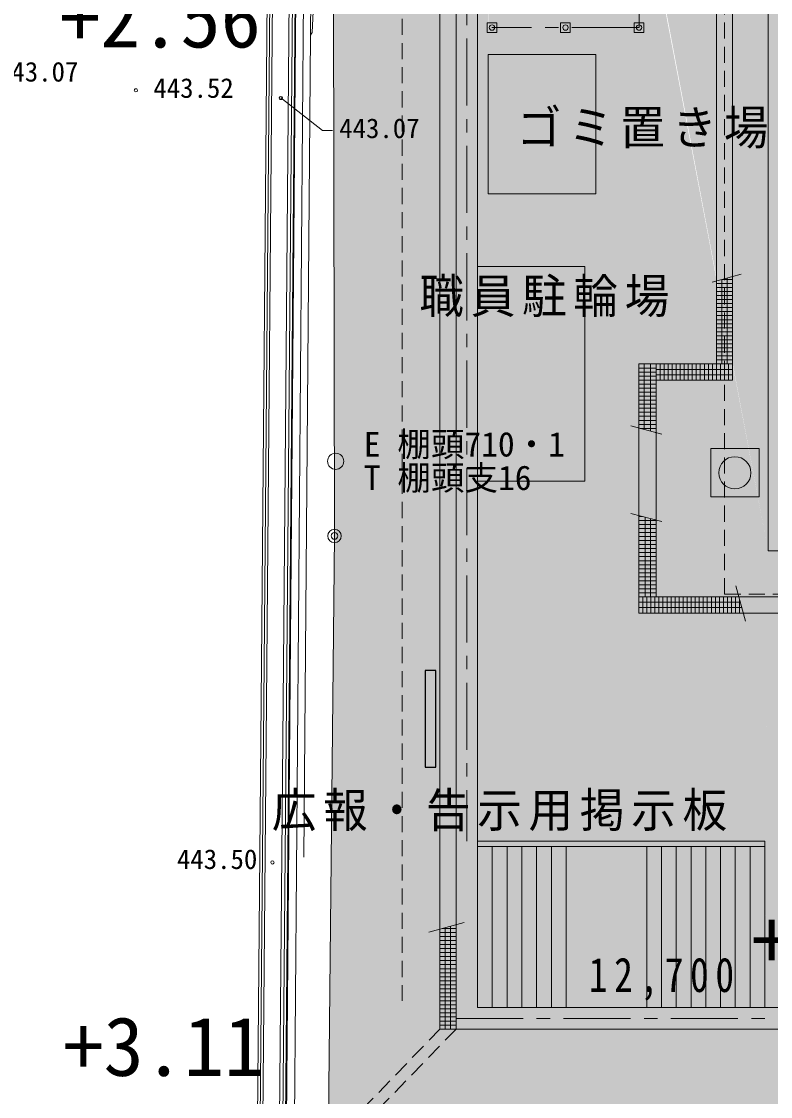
# Model space of a CAD drawing. Units: millimetres at full size; details may follow other scales. Extents: x -95576 to 124839, y -71355 to 87778.
# Drawn here: x -46266 to -32320, y -22997 to -2972 of the extents above; entities that cross this region are included whole.
import ezdxf
from ezdxf.enums import TextEntityAlignment as Align

# ---------------------------------------------------------------- set-up
doc = ezdxf.new("R2010")
doc.units = ezdxf.units.MM
doc.header["$LTSCALE"] = 250
doc.header["$PDMODE"] = 32
doc.header["$PDSIZE"] = 125
doc.linetypes.add('CHAIN1', pattern=[8, 5, -1, 1, -1])
doc.linetypes.add('DASHED1', pattern=[1.8, 1.2, -0.6])
for name, color, linetype, lineweight in [('0-1_極細線', 7, 'Continuous', 13), ('0-4_太線', 7, 'Continuous', 13), ('0-6_0-6___', 7, 'Continuous', 13), ('0-C_S-BGD-HTXT', 5, 'Continuous', 13), ('1-8_ﾊｯﾁﾝｸﾞ', 1, 'Continuous', 18), ('6-1_極細線', 4, 'Continuous', 9), ('6-2_細線', 4, 'Continuous', 9), ('6-D_文字', 7, 'Continuous', 9), ('6-E_寸法', 4, 'Continuous', 9), ('7-1_敷地外要素', 4, 'Continuous', 9), ('7-A', 4, 'CHAIN1', 9), ('9-C_排水管', 51, 'Continuous', 25), ('E-3', 3, 'Continuous', 25)]:
    doc.layers.add(name, color=color, linetype=linetype, lineweight=lineweight)
doc.layers.add('A-C_排水管', color=254, linetype='Continuous')
doc.styles.add('ＭＳ ゴシック', font='')
doc.styles.get('ＭＳ ゴシック').set_extended_font_data('MS Gothic')

msp = doc.modelspace()

# ---------------------------------------------------------------- linework, layer by layer
at = {"layer": '0-4_太線'}
for p, q in [((-41679.6, -917.7), (-41795.6, -14930.4)), ((-41629.6, -917.8), (-41745.6, -14930.8)), ((-41695.6, -14931.3), (-41579.6, -918)), ((-41269.6, -919.1), (-41385.7, -14933.9)), ((-41209.6, -919.4), (-41325.7, -14934.4)), ((-41159.6, -919.5), (-41275.7, -14934.9)), ((-41795.6, -14930.4), (-41881.8, -24778.3)), ((-41745.6, -14930.8), (-41831.8, -24778.7)), ((-41781.8, -24779), (-41695.6, -14931.3)), ((-41385.7, -14933.9), (-41471.9, -24781.4)), ((-41325.7, -14934.4), (-41411.9, -24781.9)), ((-41275.7, -14934.9), (-41361.9, -24782.2))]:
    msp.add_line(p, q, dxfattribs=at)
for points in [[(-40706.3, 17086.4), (-40882.7, -3224.2), (-41008.4, -18535.8)], [(-40882.7, -3224.2), (-40851.6, -3177.7), (-40660.8, 848.2), (-40651.3, 6558.2), (-40614.4, 14801.1), (-40653.9, 17091.4)]]:
    msp.add_lwpolyline(points, dxfattribs=at)
msp.add_circle((-40416.1, -11164), 150, dxfattribs=at)
at = {"layer": '0-6_0-6___'}
msp.add_lwpolyline([(-41437.6, -4395.7), (-40664.1, -5003.5), (-40475.3, -5003.5)], dxfattribs=at)
for centre, start, end in [((-44135.5, -4253.5), 359.99898, 180.00102), ((-44135.5, -4253.5), 180, 360), ((-41437.6, -4395.7), 0, 180), ((-41437.6, -4395.7), 179.99898, 0.00102), ((-41593.1, -18637), 0, 180), ((-41593.1, -18637), 179.99898, 0.00102)]:
    msp.add_arc(centre, 30, start, end, dxfattribs=at)
at = {"layer": '0-C_S-BGD-HTXT', "color": 6}
msp.add_circle((-40438.2, -12554.8), 125, dxfattribs=at)
msp.add_point((-40438.2, -12554.8), dxfattribs=at)
at = {"layer": '1-8_ﾊｯﾁﾝｸﾞ'}
for p, q in [((-40478.6, 7516), (-40438.2, -12554.8)), ((-40438.2, -12554.8), (-40562.8, -24754.1))]:
    msp.add_line(p, q, dxfattribs=at)
at = {"layer": '6-1_極細線'}
for p, q in [((-33433.8, -10928.1), (-33433.8, -11828.1)), ((-32533.8, -10928.1), (-33433.8, -10928.1)), ((-32533.8, -11828.1), (-32533.8, -10928.1)), ((-33433.8, -11828.1), (-32533.8, -11828.1))]:
    msp.add_line(p, q, dxfattribs=at)
msp.add_circle((-32983.8, -11378.1), 300, dxfattribs=at)
at = {"layer": '6-2_細線'}
for p, q in [((-37595.2, -2994.2), (-37595.2, -3174.2)), ((-36227, -2994.2), (-36227, -3174.2)), ((-34857, -2994.2), (-34677, -2994.2)), ((-34677, -2994.2), (-34677, -3174.2)), ((-37595.2, -3174.2), (-37415.2, -3174.2)), ((-36227, -3174.2), (-36047, -3174.2))]:
    msp.add_line(p, q, dxfattribs=at)
at = {"layer": '6-2_細線', "linetype": 'CHAIN1'}
msp.add_lwpolyline([(-34767, 115.8), (-34767, -3084.2), (-37507, -3084.2)], dxfattribs=at)
at = {"layer": '6-2_細線'}
for points in [[(-37595.2, -2994.2), (-37415.2, -2994.2), (-37415.2, -3174.2)], [(-36227, -2994.2), (-36047, -2994.2), (-36047, -3174.2)], [(-34857, -2994.2), (-34857, -3174.2), (-34677, -3174.2)]]:
    msp.add_lwpolyline(points, dxfattribs=at)
for centre in [(-37505.2, -3084.2), (-36137, -3084.2), (-34767, -3084.2)]:
    msp.add_circle(centre, 50, dxfattribs=at)
at = {"layer": '6-D_文字', "color": 4, "linetype": 'DASHED1'}
for p, q in [((-39175.2, 45227.7), (-39175.2, -21212.1)), ((-33175.2, -13640.6), (-33175.2, 31659.4)), ((-33175.2, -13640.6), (6714.8, -13640.6))]:
    msp.add_line(p, q, dxfattribs=at)
at = {"layer": '6-D_文字', "lineweight": 18}
for p, q in [((-37775.2, 43545.8), (-37775.2, -21340.6)), ((-32365.2, 30849.4), (-32365.2, -12830.6)), ((-32365.2, -12830.6), (5814.8, -12830.6)), ((-37775.2, -21340.6), (-21868.3, -21340.6)), ((-38175.2, -21740.6), (-22255.1, -21740.6))]:
    msp.add_line(p, q, dxfattribs=at)
at = {"layer": '6-D_文字', "color": 4}
for p, q in [((-40640.7, 42613), (-41188, -23740.6)), ((-35775.2, -7534.2), (-37775.2, -7534.2)), ((-35775.2, -7534.2), (-35775.2, -11534.2)), ((-35775.2, -11534.2), (-37775.2, -11534.2))]:
    msp.add_line(p, q, dxfattribs=at)
at = {"layer": '6-D_文字', "color": 3, "lineweight": 25}
for p, q in [((-38752.3, -15061.2), (-38752.3, -16861.2)), ((-38552.3, -15061.2), (-38752.3, -15061.2)), ((-38552.3, -16861.2), (-38552.3, -15061.2)), ((-38752.3, -16861.2), (-38552.3, -16861.2))]:
    msp.add_line(p, q, dxfattribs=at)
at = {"layer": '6-D_文字', "lineweight": 18}
msp.add_lwpolyline([(-35175.2, 46711.5), (-38175.2, 43711.5), (-38175.2, -21740.6)], dxfattribs=at)
at = {"layer": '6-E_寸法', "color": 7, "lineweight": 18}
for q in [(-35575.2, -3584.2), (-37575.2, -6184.2)]:
    msp.add_line((-35575.2, -6184.2), q, dxfattribs=at)
at = {"layer": '6-E_寸法'}
for p, q in [((-37775.2, -18340.6), (-32425.2, -18340.6)), ((-37500.2, -18340.6), (-37500.2, -21340.6)), ((-37225.2, -18340.6), (-37225.2, -21340.6)), ((-36950.2, -18340.6), (-36950.2, -21340.6)), ((-36675.2, -18340.6), (-36675.2, -21340.6)), ((-36400.2, -18340.6), (-36400.2, -21340.6)), ((-36125.2, -18340.6), (-36125.2, -21340.6)), ((-34625.2, -18340.6), (-34625.2, -21340.6)), ((-34350.2, -18340.6), (-34350.2, -21340.6)), ((-34075.2, -18340.6), (-34075.2, -21340.6)), ((-33800.2, -18340.6), (-33800.2, -21340.6)), ((-33525.2, -18340.6), (-33525.2, -21340.6)), ((-33250.2, -18340.6), (-33250.2, -21340.6)), ((-32975.2, -18340.6), (-32975.2, -21340.6)), ((-32700.2, -18340.6), (-32700.2, -21340.6))]:
    msp.add_line(p, q, dxfattribs=at)
at = {"layer": '6-E_寸法', "color": 7, "lineweight": 18}
msp.add_lwpolyline([(-35575.2, -3584.2), (-37575.2, -3584.2), (-37575.2, -6184.2)], dxfattribs=at)
at = {"layer": '6-E_寸法'}
msp.add_lwpolyline([(-37775.2, -18240.6), (-32425.2, -18240.6), (-32425.2, -21340.6)], dxfattribs=at)
at = {"layer": '7-1_敷地外要素'}
for p, q in [((-38475.2, 43835.8), (-38475.2, -21740.6)), ((-33326.5, 35909.4), (-33326.5, -9351.2)), ((-33026.5, 35909.4), (-33026.5, -9351.2)), ((-33407.2, -7826), (-32867.1, -7681.2)), ((-33226.5, -7777.6), (-33226.5, -9351.2)), ((-33221.4, -7776.2), (-33026.5, -7776.2)), ((-33126.5, -7750.8), (-33126.5, -9351.2)), ((-33326.5, -7851.2), (-33026.5, -7851.2)), ((-33326.5, -7926.2), (-33026.5, -7926.2)), ((-33326.5, -8001.2), (-33026.5, -8001.2)), ((-33326.5, -8076.2), (-33026.5, -8076.2)), ((-33326.5, -8151.2), (-33026.5, -8151.2)), ((-33326.5, -8226.2), (-33026.5, -8226.2)), ((-33326.5, -8301.2), (-33026.5, -8301.2)), ((-33326.5, -8376.2), (-33026.5, -8376.2)), ((-33326.5, -8451.2), (-33026.5, -8451.2)), ((-33326.5, -8526.2), (-33026.5, -8526.2)), ((-33326.5, -8601.2), (-33026.5, -8601.2)), ((-33326.5, -8676.2), (-33026.5, -8676.2)), ((-33326.5, -8751.2), (-33026.5, -8751.2)), ((-33326.5, -8826.2), (-33026.5, -8826.2)), ((-33326.5, -8901.2), (-33026.5, -8901.2)), ((-33326.5, -8976.2), (-33026.5, -8976.2)), ((-33326.5, -9051.2), (-33026.5, -9051.2)), ((-33326.5, -9126.2), (-33026.5, -9126.2)), ((-33326.5, -9201.2), (-33026.5, -9201.2)), ((-34771.6, -9351.2), (-33026.5, -9351.2)), ((-34771.6, -13690.6), (-34771.6, -9351.2)), ((-34671.6, -10571), (-34671.6, -9351.2)), ((-34551.5, -10603.2), (-34551.5, -9351.2)), ((-34451.5, -13690.6), (-34451.5, -9351.2)), ((-34451.5, -9651.2), (-34451.5, -9351.2)), ((-34376.5, -9651.2), (-34376.5, -9351.2)), ((-34301.5, -9651.2), (-34301.5, -9351.2)), ((-34226.5, -9651.2), (-34226.5, -9351.2)), ((-34151.5, -9651.2), (-34151.5, -9351.2)), ((-34076.5, -9651.2), (-34076.5, -9351.2)), ((-34001.5, -9651.2), (-34001.5, -9351.2)), ((-33926.5, -9651.2), (-33926.5, -9351.2)), ((-33851.5, -9651.2), (-33851.5, -9351.2)), ((-33776.5, -9651.2), (-33776.5, -9351.2)), ((-33701.5, -9651.2), (-33701.5, -9351.2)), ((-33626.5, -9651.2), (-33626.5, -9351.2)), ((-33551.5, -9651.2), (-33551.5, -9351.2)), ((-33476.5, -9651.2), (-33476.5, -9351.2)), ((-33401.5, -9651.2), (-33401.5, -9351.2)), ((-33326.5, -9276.2), (-33026.5, -9276.2)), ((-33326.5, -9351.2), (-33026.5, -9351.2)), ((-33326.5, -9651.2), (-33326.5, -9351.2)), ((-33251.5, -9651.2), (-33251.5, -9351.2)), ((-33176.5, -9651.2), (-33176.5, -9351.2)), ((-33101.5, -9651.2), (-33101.5, -9351.2)), ((-34771.6, -9426.2), (-34451.5, -9426.2)), ((-34771.6, -9501.2), (-34451.5, -9501.2)), ((-34771.6, -9576.2), (-34451.5, -9576.2)), ((-34451.5, -9451.2), (-33026.5, -9451.2)), ((-34451.5, -9551.2), (-33026.5, -9551.2)), ((-34771.6, -9651.2), (-34451.5, -9651.2)), ((-34771.6, -9726.2), (-34451.5, -9726.2)), ((-34771.6, -9801.2), (-34451.5, -9801.2)), ((-34451.5, -9651.2), (-33026.5, -9651.2)), ((-34771.6, -9876.2), (-34451.5, -9876.2)), ((-34771.6, -9951.2), (-34451.5, -9951.2)), ((-34771.6, -10026.2), (-34451.5, -10026.2)), ((-34771.6, -10101.2), (-34451.5, -10101.2)), ((-34771.6, -10176.2), (-34451.5, -10176.2)), ((-34771.6, -10251.2), (-34451.5, -10251.2)), ((-34771.6, -10326.2), (-34451.5, -10326.2)), ((-34771.6, -10401.2), (-34451.5, -10401.2)), ((-34917.4, -10505.2), (-34340.4, -10659.8)), ((-34771.6, -10476.2), (-34451.5, -10476.2)), ((-34745.7, -10551.2), (-34451.5, -10551.2)), ((-34465.8, -10626.2), (-34451.5, -10626.2)), ((-34917.4, -12133.7), (-34340.4, -12288.4)), ((-34771.6, -12190.6), (-34705.2, -12190.6)), ((-34651.5, -12205), (-34651.5, -13690.6)), ((-34771.6, -12265.6), (-34451.5, -12265.6)), ((-34771.6, -12340.6), (-34451.5, -12340.6)), ((-34551.5, -12231.8), (-34551.5, -13690.6)), ((-34771.6, -12415.6), (-34451.5, -12415.6)), ((-34771.6, -12490.6), (-34451.5, -12490.6)), ((-34771.6, -12565.6), (-34451.5, -12565.6)), ((-34771.6, -12640.6), (-34451.5, -12640.6)), ((-34771.6, -12715.6), (-34451.5, -12715.6)), ((-34771.6, -12790.6), (-34451.5, -12790.6)), ((-34771.6, -12865.6), (-34451.5, -12865.6)), ((-34771.6, -12940.6), (-34451.5, -12940.6)), ((-34771.6, -13015.6), (-34451.5, -13015.6)), ((-34771.6, -13090.6), (-34451.5, -13090.6)), ((-34771.6, -13165.6), (-34451.5, -13165.6)), ((-34771.6, -13240.6), (-34451.5, -13240.6)), ((-34771.6, -13315.6), (-34451.5, -13315.6)), ((-34771.6, -13390.6), (-34451.5, -13390.6)), ((-34771.6, -13465.6), (-34451.5, -13465.6)), ((-34771.6, -13540.6), (-34451.5, -13540.6)), ((-34771.6, -13615.6), (-34451.5, -13615.6)), ((-32963.5, -13483.4), (-32787.7, -14139.3)), ((-34771.6, -13690.6), (-34771.6, -13990.6)), ((-34771.6, -13690.6), (-34771.6, -13990.6)), ((-34771.6, -13690.6), (-28668.3, -13690.6)), ((-32881.2, -13790.6), (-34771.6, -13790.6)), ((-34751.5, -13690.6), (-34451.5, -13690.6)), ((-34696.6, -13690.6), (-34696.6, -13990.6)), ((-34621.6, -13690.6), (-34621.6, -13990.6)), ((-34546.6, -13690.6), (-34546.6, -13990.6)), ((-34471.6, -13690.6), (-34471.6, -13990.6)), ((-34396.6, -13690.6), (-34396.6, -13990.6)), ((-34321.6, -13690.6), (-34321.6, -13990.6)), ((-34246.6, -13690.6), (-34246.6, -13990.6)), ((-34171.6, -13690.6), (-34171.6, -13990.6)), ((-34096.6, -13690.6), (-34096.6, -13990.6)), ((-34021.6, -13690.6), (-34021.6, -13990.6)), ((-33946.6, -13690.6), (-33946.6, -13990.6)), ((-33871.6, -13690.6), (-33871.6, -13990.6)), ((-33796.6, -13690.6), (-33796.6, -13990.6)), ((-33721.6, -13690.6), (-33721.6, -13990.6)), ((-33646.6, -13690.6), (-33646.6, -13990.6)), ((-33571.6, -13690.6), (-33571.6, -13990.6)), ((-33496.6, -13690.6), (-33496.6, -13990.6)), ((-33421.6, -13690.6), (-33421.6, -13990.6)), ((-33346.6, -13690.6), (-33346.6, -13990.6)), ((-33271.6, -13690.6), (-33271.6, -13990.6)), ((-33196.6, -13690.6), (-33196.6, -13990.6)), ((-33121.6, -13690.6), (-33121.6, -13990.6)), ((-33046.6, -13690.6), (-33046.6, -13990.6)), ((-32971.6, -13690.6), (-32971.6, -13990.6)), ((-32896.6, -13733.2), (-32896.6, -13990.6)), ((-32854.4, -13890.6), (-34771.6, -13890.6)), ((-34771.6, -13990.6), (-28668.3, -13990.6)), ((-38682.4, -19932.5), (-38026.5, -19756.8)), ((-38275.2, -19823.4), (-38275.2, -21740.6)), ((-38475.2, -19940.6), (-38175.2, -19940.6)), ((-38475.2, -20015.6), (-38175.2, -20015.6)), ((-38432.7, -19865.6), (-38175.2, -19865.6)), ((-38375.2, -19850.2), (-38375.2, -21740.6)), ((-38475.2, -20090.6), (-38175.2, -20090.6)), ((-38475.2, -20165.6), (-38175.2, -20165.6)), ((-38475.2, -20240.6), (-38175.2, -20240.6)), ((-38475.2, -20315.6), (-38175.2, -20315.6)), ((-38475.2, -20390.6), (-38175.2, -20390.6)), ((-38475.2, -20465.6), (-38175.2, -20465.6)), ((-38475.2, -20540.6), (-38175.2, -20540.6)), ((-38475.2, -20615.6), (-38175.2, -20615.6)), ((-38475.2, -20690.6), (-38175.2, -20690.6)), ((-38475.2, -20765.6), (-38175.2, -20765.6)), ((-38475.2, -20840.6), (-38175.2, -20840.6)), ((-38475.2, -20915.6), (-38175.2, -20915.6)), ((-38475.2, -20990.6), (-38175.2, -20990.6)), ((-38475.2, -21065.6), (-38175.2, -21065.6)), ((-38475.2, -21140.6), (-38175.2, -21140.6)), ((-38475.2, -21215.6), (-38175.2, -21215.6)), ((-38475.2, -21290.6), (-38175.2, -21290.6)), ((-38475.2, -21365.6), (-38175.2, -21365.6)), ((-38475.2, -21440.6), (-38175.2, -21440.6)), ((-38475.2, -21515.6), (-38175.2, -21515.6)), ((-38475.2, -21590.6), (-38175.2, -21590.6)), ((-38475.2, -21665.6), (-38175.2, -21665.6)), ((-38475.2, -21740.6), (-38175.2, -21740.6))]:
    msp.add_line(p, q, dxfattribs=at)
at = {"layer": '7-1_敷地外要素', "linetype": 'DASHED1'}
for p, q in [((-40554, -23890.6), (-38475.2, -21740.6)), ((-40253.9, -23890.6), (-38175.2, -21740.6))]:
    msp.add_line(p, q, dxfattribs=at)
at = {"layer": '7-1_敷地外要素'}
msp.add_lwpolyline([(-33026.5, -9351.2), (-33026.5, -9651.2), (-33026.5, -9351.2)], dxfattribs=at)
at = {"layer": '7-A'}
for p, q in [((-37975.2, 46711.5), (-37975.2, -18240.6)), ((-38175.2, -21540.6), (-28668.3, -21540.6))]:
    msp.add_line(p, q, dxfattribs=at)
at = {"layer": '9-C_排水管', "color": 9}
for points in [[(-38175.2, 45384.6), (-40521.8, -20740.6), (-40554, -23890.6)], [(-40554, -23890.6), (-38175.2, -21740.6), (-38175.2, 45384.6)], [(-38175.2, 45384.6), (-40497.3, -18340.6), (-40521.8, -20740.6)], [(-38175.2, 45384.6), (-40438.2, -12554.8), (-40497.3, -18340.6)], [(-38175.2, 45384.6), (-40457.7, -2838.9), (-40454.3, -4537.4)], [(-38175.2, 45384.6), (-40454.3, -4537.4), (-40441, -11164)], [(-38175.2, 45384.6), (-40441, -11164), (-40438.2, -12554.8)], [(49792.6, -12885.5), (-30208.1, -37468), (-40284.7, -41169)], [(-40284.7, -41169), (46596.3, -14058), (49792.6, -12885.5)], [(-40284.7, -41169), (-20111.9, -39075.7), (46596.3, -14058)], [(-37775.2, -18240.6), (-37775.2, -21340.6), (-32425.2, -18240.6), (-32425.2, -21340.6)], [(-40554, -23890.6), (-38175.2, -21740.6), (-21509.7, -23890.6), (-21509.7, -21740.6)]]:
    msp.add_solid(points, dxfattribs=at)
at = {"layer": '9-C_排水管', "color": 7}
for points in [[(-38175.2, 43711.5), (-38175.2, -21740.6), (-37775.2, 43545.8)], [(-38175.2, -21740.6), (-37775.2, -21340.6), (-37775.2, 43545.8)], [(-38175.2, -21740.6), (-28668.3, -21740.6), (-28668.3, -21340.6)], [(-38175.2, -21740.6), (-28668.3, -21340.6), (-37775.2, -21340.6)]]:
    msp.add_solid(points, dxfattribs=at)
at = {"layer": '9-C_排水管'}
for points in [[(-37775.2, 43545.8), (-37775.2, -18240.6), (-37574.1, -3584.2)], [(-37775.2, 43545.8), (-37574.1, -3584.2), (-37575.2, 6648.3)], [(-37537.1, 1645.7), (-35575.2, -3584.2), (-35575.2, 6648.3)], [(-35575.2, -6534.2), (-35518.1, 3879.6), (-35575.2, 6648.3)], [(-37775.2, -18240.6), (-37575.2, -3934.2), (-37545.3, 5224.3)], [(-35575.2, 4048.3), (-32425.2, -18240.6), (-32365.2, -12830.6)], [(-37509.1, 3983.7), (-37775.2, -1268.3), (-37775.2, -18240.6)], [(-35575.2, -6534.2), (-32425.2, -18240.6), (-35518.1, 3879.6)], [(-35518.1, 3879.6), (-32365.2, -12830.6), (-33275.2, 3612.5)], [(-32365.2, -12830.6), (-32365.2, 3612.5), (-33275.2, 3612.5)], [(-37537.1, 1645.7), (-37574.1, -3584.2), (-35575.2, -3584.2)], [(-37775.2, -18240.6), (-37575.2, -6534.2), (-37575.2, -3934.2)], [(-37575.2, -6184.2), (-37575.2, -6534.2), (-35575.2, -6184.2), (-35575.2, -6534.2)], [(-35575.2, -6534.2), (-37775.2, -18240.6), (-32425.2, -18240.6)], [(-37775.2, -18240.6), (-35575.2, -6534.2), (-37575.2, -6534.2)], [(-32425.2, -21340.6), (-28668.3, -21340.6), (-32365.2, -12830.6), (-28668.3, -12830.6)], [(-32365.2, -12830.6), (-32425.2, -18240.6), (-32397.8, -17451.7), (-32425.2, -21340.6)]]:
    msp.add_solid(points, dxfattribs=at)
at = {"layer": '9-C_排水管', "color": 81}
for points in [[(-41000.7, -40420.4), (36520, -12610.8), (43225.5, -10195.6)], [(43225.5, -10195.6), (-20102.1, -32736.6), (-41000.7, -40420.4)], [(-41000.7, -40420.4), (-40284.7, -41169), (43228.7, -10204.1)], [(-40284.7, -41169), (43228.7, -10204.1), (43228.7, -10204.1)], [(-40284.7, -41169), (11503.2, -22061.8), (14442, -20877.6), (14499.8, -20953.4)]]:
    msp.add_solid(points, dxfattribs=at)
at = {"layer": 'A-C_排水管'}
for points in [[(5814.8, -2740.6), (-32365.2, 30849.4), (-27268.3, -12830.6)], [(-32365.2, 30849.4), (-32365.2, -12830.6), (-27268.3, -12830.6)], [(-37575.2, -3584.2), (-35575.2, -3584.2), (-37575.2, -6184.2), (-35575.2, -6184.2)]]:
    msp.add_solid(points, dxfattribs=at)
at = {"layer": 'E-3'}
msp.add_line((-40750, 47550.1), (-41501.2, -43532.1), dxfattribs=at)

# ---------------------------------------------------------------- texts
at = {"layer": '0-1_極細線', "style": 'ＭＳ ゴシック'}
for s, p in [('E 棚頭710・1', (-39891.4, -11212.4)), ('T 棚頭支16', (-39891.4, -11837.4))]:
    msp.add_text(s, height=458.2, dxfattribs=at).set_placement(p, align=Align.BOTTOM_LEFT)
at = {"layer": '0-6_0-6___', "style": 'ＭＳ ゴシック'}
for s, p in [('443.07', (-46703.3, -4200.2)), ('443.52', (-43810.5, -4503.5)), ('443.07', (-40350.3, -5253.5)), ('443.50', (-43371.4, -18868.9))]:
    msp.add_text(s, height=366.6, dxfattribs=at).set_placement(p, align=Align.BOTTOM_LEFT)
at = {"layer": '6-D_文字', "color": 1, "style": 'ＭＳ ゴシック'}
for s, p in [('+2.56', (-45550.9, -3785.7)), ('+0.20', (-32672.6, -20965)), ('+3.11', (-45486.4, -22943.1))]:
    msp.add_text(s, height=1100, dxfattribs=at).set_placement(p, align=Align.BOTTOM_LEFT)
at = {"layer": '6-D_文字', "char_height": 641.5, "attachment_point": 7, "style": 'ＭＳ ゴシック'}
for s, insert in [('\\T1.16;\\W0.95;ゴミ置き場（5）', (-37044.5, -5348.6)), ('\\T1.15;\\W0.95;職員駐輪場', (-38857.8, -8479.1)), ('\\T1.15;\\W0.95;広報・告示用掲示板', (-41605.4, -18057.6))]:
    msp.add_mtext(s, dxfattribs=dict(at, insert=insert))
at = {"layer": '6-E_寸法', "color": 7, "insert": (-35703.2, -21215.6), "char_height": 641.5, "attachment_point": 7, "style": 'ＭＳ ゴシック'}
msp.add_mtext('\\T1.35;\\W0.8;12,700', dxfattribs=at)

doc.saveas('drawing.dxf')
